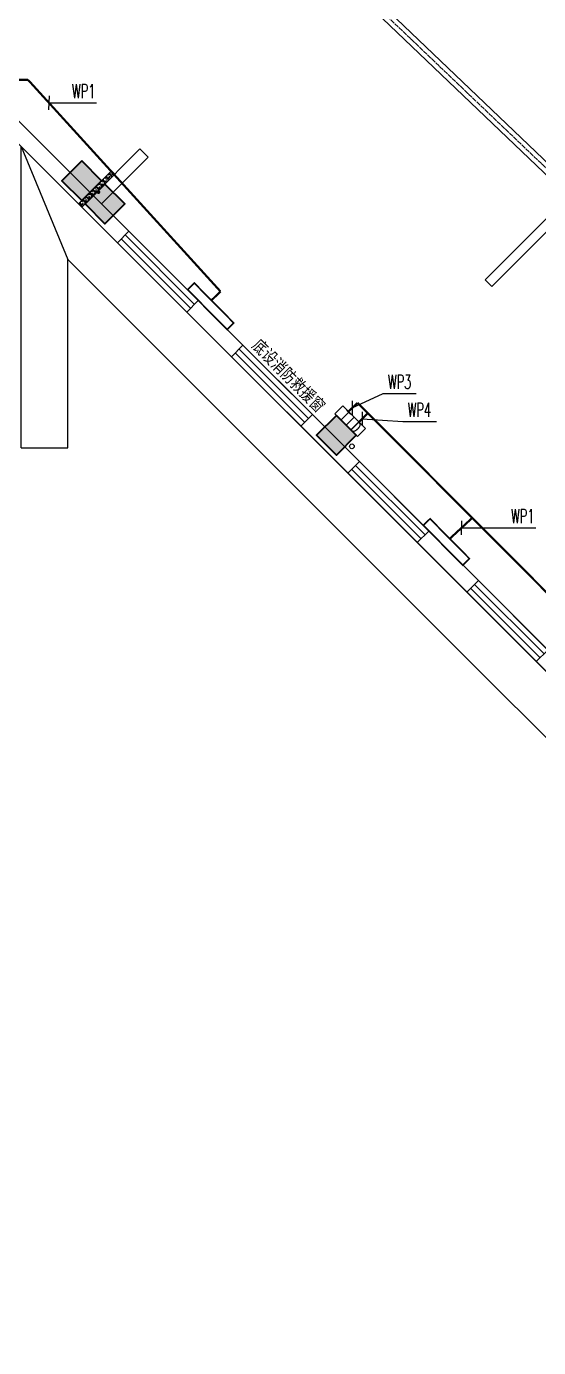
# Model space of a CAD drawing. Extents: x 815029915 to 815825525, y 579155098 to 579748855.
# Drawn here: x 815356277 to 815367232, y 579440367 to 579468629 of the extents above; entities that cross this region are included whole.
import ezdxf

# ---------------------------------------------------------------- set-up
doc = ezdxf.new("R2010")
doc.units = 0
doc.header["$LTSCALE"] = 100
doc.header["$MEASUREMENT"] = 0
doc.linetypes.add('DOTE', pattern=[2.42, 2, -0.2, 0.02, -0.2])
for name, color, linetype in [('AXIS', 3, 'Continuous'), ('COLUMN', 9, 'Continuous'), ('DIM_LEAD', 3, 'Continuous'), ('GROUND', 2, 'Continuous'), ('H-TA-设备', 7, 'Continuous'), ('H-供暖-散热器', 4, 'Continuous'), ('PUB_TEXT', 7, 'Continuous'), ('WALL', 9, 'Continuous'), ('WINDOW', 4, 'Continuous'), ('电-强电平面-标注', 3, 'Continuous'), ('电-强电平面-线缆', 3, 'Continuous'), ('电-桥架', 4, 'Continuous')]:
    doc.layers.add(name, color=color, linetype=linetype)
doc.layers.add('柱填充', color=9, linetype='Continuous', lineweight=18)
doc.layers.add('砼柱', color=2, linetype='Continuous', lineweight=35)
doc.styles.add('_TCH_DIM_T3', font='SIMPLEX', dxfattribs={"width": 0.705882, "bigfont": 'GBCBIG'})
doc.styles.add('_THVAC_DIM', font='', dxfattribs={"width": 0.8, "height": 3.5})
doc.styles.add('ELEC-DIM', font='simplex.shx', dxfattribs={"width": 0.6, "bigfont": 'HZTXT.shx'})
doc.styles.add('宋体-TK', font='', dxfattribs={"width": 0.8})
doc.styles.get('_THVAC_DIM').set_extended_font_data('SimSun')
doc.styles.get('宋体-TK').set_extended_font_data('SimSun')
doc.dimstyles.new('_TCH_ARCH-100', dxfattribs={"dimscale": 100, "dimtxt": 2.975, "dimasz": 1, "dimexe": 2.5, "dimexo": 3, "dimgap": 1, "dimtad": 1, "dimdec": 0, "dimzin": 0, "dimdsep": 46, "dimtxsty": '_TCH_DIM_T3', "dimblk": 'ARCHTICK', "dimcen": 0.09, "dimclrt": 7, "dimazin": 2, "dimtfac": 1, "dimtdec": 0, "dimtix": 1, "dimtmove": 2, "dimatfit": 3, "dimfxl": 0, "dimtolj": 1, "dimtzin": 0, "dimarcsym": 0})

# ---------------------------------------------------------------- blocks, each defined once
blk = doc.blocks.new('温控器')
at = {"layer": 'H-TA-设备', "color": 1}
blk.add_lwpolyline([(815233581, 579285758), (815233823, 579285758), (815233823, 579285416), (815233581, 579285416)], close=True, dxfattribs=at)
at = {"layer": 'H-TA-设备', "color": 1, "style": '_THVAC_DIM', "width": 0.8}
blk.add_text('T', height=264, rotation=90, dxfattribs=at).set_placement((815233838, 579285525))
blk = doc.blocks.new('拓展盒')
at = {"layer": 'H-TA-设备', "color": 1}
blk.add_lwpolyline([(815257691, 579281713), (815257691, 579281471), (815257349, 579281471), (815257349, 579281713)], close=True, dxfattribs=at)
at = {"layer": 'H-TA-设备', "color": 1, "style": '_THVAC_DIM', "width": 0.8}
blk.add_text('D', height=264, dxfattribs=at).set_placement((815257458, 579281456))
blk = doc.blocks.new('$TCHSYS$WIN2D')
for p, q in [((-0.5, 0.5), (0.5, 0.5)), ((-0.5, 0.5), (-0.5, -0.5)), ((0.5, 0.5), (0.5, -0.5)), ((0.5, 0.167), (-0.5, 0.167)), ((0.5, -0.167), (-0.5, -0.167)), ((-0.5, -0.5), (0.5, -0.5))]:
    blk.add_line(p, q)
blk = doc.blocks.new('_ArchTick')
at = {"color": 0, "linetype": 'ByBlock', "const_width": 0.4}
blk.add_lwpolyline([(-0.5, -0.5), (0.5, 0.5)], dxfattribs=at)
blk = doc.blocks.new('*D352')
at = {"layer": 'AXIS', "color": 0, "lineweight": -2, "transparency": 16777216}
for p, q in [((815363683, 579487815), (815365982, 579490113)), ((815365805, 579489936), (815403281, 579452460)), ((815401160, 579450338), (815403458, 579452636))]:
    blk.add_line(p, q, dxfattribs=at)
at = {"layer": 'Defpoints', "color": 0, "transparency": 16777216}
for p in [(815363471, 579487603), (815403281, 579452460), (815400948, 579450126)]:
    blk.add_point(p, dxfattribs=at)
at = {"layer": 'AXIS', "color": 0, "lineweight": -2, "transparency": 16777216, "xscale": 100, "yscale": 100, "zscale": 100}
for p, rotation in [((815365805, 579489936), 135.0000000001822), ((815403281, 579452460), 315.0000000001822)]:
    blk.add_blockref('_ArchTick', p, dxfattribs=dict(at, rotation=rotation))
at = {"layer": 'AXIS', "color": 7, "transparency": 16777216, "insert": (815384719, 579471374), "char_height": 297.5, "attachment_point": 5, "rotation": 315, "style": '_TCH_DIM_T3'}
blk.add_mtext('\\A1;53000', dxfattribs=at)

msp = doc.modelspace()

# ---------------------------------------------------------------- hatches: boundary and pattern name
at = {"layer": 'DIM_LEAD'}
msp.add_hatch(color=256, dxfattribs=at).paths.add_polyline_path([(815357857.4, 579465084.5, 1), (815357777.4, 579465084.5, 1)], flags=17)
at = {"layer": '柱填充', "lineweight": 18}
for points in [[(815357461.8, 579465753.2), (815357037.5, 579465329), (815357461.8, 579464904.7), (815357886.1, 579465329)], [(815357956.8, 579465258.3), (815357532.5, 579464834), (815357956.8, 579464409.7), (815358381, 579464834)], [(815362906.5, 579460308.5), (815362482.3, 579459884.2), (815362906.5, 579459460), (815363330.8, 579459884.2)]]:
    msp.add_hatch(color=250, dxfattribs=at).paths.add_polyline_path(points)

# ---------------------------------------------------------------- linework, layer by layer
for p, q in [((815356166.1, 579466058.1), (815377754.9, 579444469.3)), ((815358097.3, 579465541.1), (815357390.2, 579464834)), ((815357460.9, 579464763.3), (815358168, 579465470.4)), ((815358168, 579465470.4), (815358097.3, 579465541.1)), ((815357390.2, 579464834), (815357460.9, 579464763.3))]:
    msp.add_line(p, q)
at = {"linetype": 'Continuous'}
for p, q in [((815357896.5, 579465340.3), (815357881.8, 579465296.3)), ((815357896.5, 579465340.3), (815357881.8, 579465296.3)), ((815357903.4, 579465317.4), (815357896.3, 579465310.3)), ((815357899.9, 579465343.7), (815357929.6, 579465313.9)), ((815357912.9, 579465344.8), (815357904.4, 579465344.8)), ((815357930.3, 579465329.5), (815357919.6, 579465333)), ((815357931.5, 579465335.3), (815357920.9, 579465338.9)), ((815357933.4, 579465347), (815357924.9, 579465347)), ((815357988.7, 579465321), (815357938, 579465304.1)), ((815357988.7, 579465321), (815357938, 579465304.1)), ((815357943, 579465323.2), (815357950.1, 579465330.3)), ((815357949.6, 579465381.4), (815357944.3, 579465379.6)), ((815357949.6, 579465381.4), (815357944.3, 579465379.6)), ((815357967.2, 579465411), (815357952.5, 579465367)), ((815357967.2, 579465411), (815357952.5, 579465367)), ((815357963.1, 579465342.1), (815357961.4, 579465336.8)), ((815357963.1, 579465342.1), (815357961.4, 579465336.8)), ((815357974.1, 579465388.1), (815357967, 579465381)), ((815357970.6, 579465414.4), (815358000.4, 579465384.6)), ((815357983.7, 579465415.5), (815357975.1, 579465415.5)), ((815357983.9, 579465385.4), (815357978.6, 579465383.6)), ((815357983.9, 579465385.4), (815357978.6, 579465383.6)), ((815357979.5, 579465332.4), (815357979.5, 579465323.9)), ((815357981.7, 579465352.8), (815357981.7, 579465344.3)), ((815358001, 579465400.2), (815357990.4, 579465403.7)), ((815358002.3, 579465406), (815357991.6, 579465409.6)), ((815358004.1, 579465417.8), (815357995.6, 579465417.8)), ((815358000.4, 579465384.6), (815358000.4, 579465384.6)), ((815358000.4, 579465384.6), (815358041.3, 579465343.7)), ((815358059.4, 579465391.7), (815358008.7, 579465374.8)), ((815358059.4, 579465391.7), (815358008.7, 579465374.8)), ((815358013.8, 579465393.9), (815358020.8, 579465401)), ((815358020.3, 579465452.1), (815358015, 579465450.3)), ((815358020.3, 579465452.1), (815358015, 579465450.3)), ((815358016.8, 579465352.6), (815358020.4, 579465341.9)), ((815358025.7, 579465336.6), (815358018.6, 579465329.5)), ((815358022.6, 579465353.8), (815358026.2, 579465343.2)), ((815358037.9, 579465481.7), (815358023.2, 579465437.7)), ((815358037.9, 579465481.7), (815358023.2, 579465437.7)), ((815358029.8, 579465378.5), (815358028, 579465373.2)), ((815358029.8, 579465378.5), (815358028, 579465373.2)), ((815358031.5, 579465376.2), (815358038.6, 579465383.3)), ((815358033.9, 579465412.8), (815358032.1, 579465407.5)), ((815358033.9, 579465412.8), (815358032.1, 579465407.5)), ((815358044.8, 579465458.8), (815358037.7, 579465451.7)), ((815358040.1, 579465346.9), (815358037.9, 579465340.3)), ((815358040.1, 579465346.9), (815358037.9, 579465340.3)), ((815358041.3, 579465485.1), (815358071.1, 579465455.3)), ((815358054.4, 579465486.2), (815358045.8, 579465486.2)), ((815358054.6, 579465456.1), (815358049.3, 579465454.4)), ((815358054.6, 579465456.1), (815358049.3, 579465454.4)), ((815358050.2, 579465403.1), (815358050.2, 579465394.6)), ((815358052.5, 579465423.5), (815358052.5, 579465415)), ((815358071.7, 579465470.9), (815358061.1, 579465474.4)), ((815358073, 579465476.7), (815358062.3, 579465480.3)), ((815358074.8, 579465488.5), (815358066.3, 579465488.5)), ((815358071.1, 579465455.3), (815358071.1, 579465455.3)), ((815358071.1, 579465455.3), (815358112, 579465414.4)), ((815358130.1, 579465462.4), (815358079.4, 579465445.5)), ((815358130.1, 579465462.4), (815358079.4, 579465445.5)), ((815358084.5, 579465464.7), (815358091.6, 579465471.8)), ((815358091, 579465522.8), (815358085.7, 579465521)), ((815358091, 579465522.8), (815358085.7, 579465521)), ((815358087.5, 579465423.3), (815358091.1, 579465412.6)), ((815358096.4, 579465407.3), (815358089.3, 579465400.2)), ((815358093.4, 579465424.5), (815358096.9, 579465413.9)), ((815358102.9, 579465535.4), (815358093.9, 579465508.4)), ((815358102.9, 579465535.4), (815358093.9, 579465508.4)), ((815358100.5, 579465449.3), (815358098.7, 579465443.9)), ((815358100.5, 579465449.3), (815358098.7, 579465443.9)), ((815358102.2, 579465446.9), (815358109.3, 579465454)), ((815358104.6, 579465483.6), (815358102.8, 579465478.2)), ((815358104.6, 579465483.6), (815358102.8, 579465478.2)), ((815358112.2, 579465526.2), (815358108.5, 579465522.4)), ((815358110.8, 579465417.7), (815358108.6, 579465411)), ((815358110.8, 579465417.7), (815358108.6, 579465411)), ((815358120.9, 579465473.8), (815358120.9, 579465465.3)), ((815358123.2, 579465494.3), (815358123.2, 579465485.7)), ((815358163.7, 579465474.7), (815358160, 579465470.9)), ((815357613.6, 579465057.4), (815357598.9, 579465013.4)), ((815357613.6, 579465057.4), (815357598.9, 579465013.4)), ((815357620.6, 579465034.6), (815357613.5, 579465027.5)), ((815357617, 579465060.8), (815357646.8, 579465031.1)), ((815357630.1, 579465061.9), (815357621.6, 579465061.9)), ((815357647.4, 579465046.6), (815357636.8, 579465050.2)), ((815357648.7, 579465052.5), (815357638.1, 579465056)), ((815357650.5, 579465064.2), (815357642, 579465064.2)), ((815357705.9, 579465038.1), (815357655.2, 579465021.2)), ((815357705.9, 579465038.1), (815357655.2, 579465021.2)), ((815357660.2, 579465040.4), (815357667.3, 579465047.5)), ((815357666.7, 579465098.5), (815357661.4, 579465096.7)), ((815357666.7, 579465098.5), (815357661.4, 579465096.7)), ((815357684.3, 579465128.1), (815357669.7, 579465084.1)), ((815357684.3, 579465128.1), (815357669.7, 579465084.1)), ((815357680.3, 579465059.3), (815357678.5, 579465054)), ((815357680.3, 579465059.3), (815357678.5, 579465054)), ((815357691.3, 579465105.3), (815357684.2, 579465098.2)), ((815357687.7, 579465131.5), (815357717.5, 579465101.8)), ((815357700.8, 579465132.6), (815357692.3, 579465132.6)), ((815357701, 579465102.6), (815357695.7, 579465100.8)), ((815357701, 579465102.6), (815357695.7, 579465100.8)), ((815357696.6, 579465049.5), (815357696.6, 579465041)), ((815357698.9, 579465070), (815357698.9, 579465061.5)), ((815357718.2, 579465117.3), (815357707.5, 579465120.9)), ((815357719.4, 579465123.2), (815357708.8, 579465126.7)), ((815357721.3, 579465134.9), (815357712.7, 579465134.9)), ((815357717.5, 579465101.8), (815357717.6, 579465101.7)), ((815357717.6, 579465101.7), (815357758.4, 579465060.8)), ((815357776.6, 579465108.8), (815357725.9, 579465091.9)), ((815357776.6, 579465108.8), (815357725.9, 579465091.9)), ((815357730.9, 579465111.1), (815357738, 579465118.2)), ((815357737.5, 579465169.2), (815357732.1, 579465167.5)), ((815357737.5, 579465169.2), (815357732.1, 579465167.5)), ((815357734, 579465069.7), (815357737.5, 579465059.1)), ((815357742.8, 579465053.7), (815357735.7, 579465046.6)), ((815357739.8, 579465071), (815357743.4, 579465060.3)), ((815357755, 579465198.9), (815357740.4, 579465154.8)), ((815357755, 579465198.9), (815357740.4, 579465154.8)), ((815357747, 579465095.7), (815357745.2, 579465090.4)), ((815357747, 579465095.7), (815357745.2, 579465090.4)), ((815357748.6, 579465093.4), (815357755.7, 579465100.5)), ((815357751, 579465130), (815357749.2, 579465124.7)), ((815357751, 579465130), (815357749.2, 579465124.7)), ((815357762, 579465176), (815357754.9, 579465168.9)), ((815357757.3, 579465064.1), (815357755, 579465057.4)), ((815357757.3, 579465064.1), (815357755, 579465057.4)), ((815357758.4, 579465202.3), (815357788.2, 579465172.5)), ((815357771.5, 579465203.3), (815357763, 579465203.3)), ((815357771.8, 579465173.3), (815357766.4, 579465171.5)), ((815357771.8, 579465173.3), (815357766.4, 579465171.5)), ((815357767.3, 579465120.3), (815357767.3, 579465111.7)), ((815357769.6, 579465140.7), (815357769.6, 579465132.2)), ((815357788.9, 579465188.1), (815357778.2, 579465191.6)), ((815357790.1, 579465193.9), (815357779.5, 579465197.4)), ((815357792, 579465205.6), (815357783.4, 579465205.6)), ((815357788.2, 579465172.5), (815357788.3, 579465172.4)), ((815357788.3, 579465172.4), (815357829.2, 579465131.5)), ((815357847.3, 579465179.5), (815357796.6, 579465162.6)), ((815357847.3, 579465179.5), (815357796.6, 579465162.6)), ((815357801.6, 579465181.8), (815357808.7, 579465188.9)), ((815357808.2, 579465239.9), (815357802.8, 579465238.2)), ((815357808.2, 579465239.9), (815357802.8, 579465238.2)), ((815357804.7, 579465140.4), (815357808.2, 579465129.8)), ((815357813.5, 579465124.5), (815357806.4, 579465117.4)), ((815357810.5, 579465141.7), (815357814.1, 579465131.1)), ((815357825.8, 579465269.6), (815357811.1, 579465225.5)), ((815357825.8, 579465269.6), (815357811.1, 579465225.5)), ((815357817.7, 579465166.4), (815357815.9, 579465161.1)), ((815357817.7, 579465166.4), (815357815.9, 579465161.1)), ((815357819.4, 579465164.1), (815357826.5, 579465171.2)), ((815357821.7, 579465200.7), (815357819.9, 579465195.4)), ((815357821.7, 579465200.7), (815357819.9, 579465195.4)), ((815357832.7, 579465246.7), (815357825.6, 579465239.6)), ((815357828, 579465134.8), (815357825.8, 579465128.1)), ((815357828, 579465134.8), (815357825.8, 579465128.1)), ((815357829.2, 579465273), (815357858.9, 579465243.2)), ((815357842.2, 579465274), (815357833.7, 579465274)), ((815357842.5, 579465244), (815357837.1, 579465242.2)), ((815357842.5, 579465244), (815357837.1, 579465242.2)), ((815357838, 579465191), (815357838, 579465182.4)), ((815357840.3, 579465211.4), (815357840.3, 579465202.9)), ((815357859.6, 579465258.8), (815357848.9, 579465262.3)), ((815357860.8, 579465264.6), (815357850.2, 579465268.1)), ((815357862.7, 579465276.3), (815357854.1, 579465276.3)), ((815357858.9, 579465243.2), (815357859, 579465243.2)), ((815357859, 579465243.2), (815357899.9, 579465202.3)), ((815357918, 579465250.3), (815357867.3, 579465233.4)), ((815357918, 579465250.3), (815357867.3, 579465233.4)), ((815357872.3, 579465252.5), (815357879.4, 579465259.6)), ((815357878.9, 579465310.7), (815357873.6, 579465308.9)), ((815357878.9, 579465310.7), (815357873.6, 579465308.9)), ((815357875.4, 579465211.1), (815357878.9, 579465200.5)), ((815357884.2, 579465195.2), (815357877.1, 579465188.1)), ((815357881.2, 579465212.4), (815357884.8, 579465201.8)), ((815357888.4, 579465237.1), (815357886.6, 579465231.8)), ((815357888.4, 579465237.1), (815357886.6, 579465231.8)), ((815357890.1, 579465234.8), (815357897.2, 579465241.9)), ((815357892.4, 579465271.4), (815357890.7, 579465266.1)), ((815357892.4, 579465271.4), (815357890.7, 579465266.1)), ((815357898.7, 579465205.5), (815357896.5, 579465198.9)), ((815357898.7, 579465205.5), (815357896.5, 579465198.9)), ((815357913.2, 579465314.7), (815357907.9, 579465312.9)), ((815357913.2, 579465314.7), (815357907.9, 579465312.9)), ((815357908.8, 579465261.7), (815357908.8, 579465253.1)), ((815357911, 579465282.1), (815357911, 579465273.6)), ((815357929.6, 579465313.9), (815357929.7, 579465313.9)), ((815357929.7, 579465313.9), (815357970.6, 579465273)), ((815357946.1, 579465281.9), (815357949.7, 579465271.2)), ((815357954.9, 579465265.9), (815357947.8, 579465258.8)), ((815357951.9, 579465283.1), (815357955.5, 579465272.5)), ((815357959.1, 579465307.8), (815357957.3, 579465302.5)), ((815357959.1, 579465307.8), (815357957.3, 579465302.5)), ((815357960.8, 579465305.5), (815357967.9, 579465312.6)), ((815357969.4, 579465276.2), (815357967.2, 579465269.6)), ((815357969.4, 579465276.2), (815357967.2, 579465269.6)), ((815357401.5, 579464845.3), (815357395.8, 579464828.3)), ((815357401.5, 579464845.3), (815357395.8, 579464828.3)), ((815357404.9, 579464848.7), (815357434.7, 579464818.9)), ((815357408.4, 579464822.4), (815357405.1, 579464819.1)), ((815357418, 579464849.8), (815357409.4, 579464849.8)), ((815357418.2, 579464819.7), (815357412.9, 579464818)), ((815357418.2, 579464819.7), (815357412.9, 579464818)), ((815357435.3, 579464834.5), (815357424.7, 579464838.1)), ((815357436.6, 579464840.3), (815357425.9, 579464843.9)), ((815357438.4, 579464852.1), (815357429.9, 579464852.1)), ((815357434.7, 579464818.9), (815357434.7, 579464818.9)), ((815357434.7, 579464818.9), (815357475.6, 579464778)), ((815357493.7, 579464826), (815357443, 579464809.1)), ((815357493.7, 579464826), (815357443, 579464809.1)), ((815357448.1, 579464828.3), (815357455.2, 579464835.4)), ((815357454.6, 579464886.4), (815357449.3, 579464884.6)), ((815357454.6, 579464886.4), (815357449.3, 579464884.6)), ((815357451.1, 579464786.9), (815357454.7, 579464776.2)), ((815357460, 579464770.9), (815357456.6, 579464767.5)), ((815357457, 579464788.1), (815357460.5, 579464777.5)), ((815357472.2, 579464916), (815357457.5, 579464872)), ((815357472.2, 579464916), (815357457.5, 579464872)), ((815357464.1, 579464812.9), (815357462.3, 579464807.5)), ((815357464.1, 579464812.9), (815357462.3, 579464807.5)), ((815357465.8, 579464810.5), (815357472.9, 579464817.6)), ((815357468.2, 579464847.2), (815357466.4, 579464841.8)), ((815357468.2, 579464847.2), (815357466.4, 579464841.8)), ((815357479.2, 579464893.1), (815357472.1, 579464886)), ((815357474.4, 579464781.3), (815357472.2, 579464774.6)), ((815357474.4, 579464781.3), (815357472.2, 579464774.6)), ((815357475.6, 579464919.4), (815357505.4, 579464889.6)), ((815357488.7, 579464920.5), (815357480.1, 579464920.5)), ((815357488.9, 579464890.4), (815357483.6, 579464888.7)), ((815357488.9, 579464890.4), (815357483.6, 579464888.7)), ((815357484.5, 579464837.4), (815357484.5, 579464828.9)), ((815357486.8, 579464857.9), (815357486.8, 579464849.3)), ((815357506, 579464905.2), (815357495.4, 579464908.8)), ((815357507.3, 579464911), (815357496.6, 579464914.6)), ((815357509.1, 579464922.8), (815357500.6, 579464922.8)), ((815357505.4, 579464889.6), (815357505.4, 579464889.6)), ((815357505.4, 579464889.6), (815357546.3, 579464848.7)), ((815357564.4, 579464896.7), (815357513.7, 579464879.8)), ((815357564.4, 579464896.7), (815357513.7, 579464879.8)), ((815357518.8, 579464899), (815357525.9, 579464906.1)), ((815357525.3, 579464957.1), (815357520, 579464955.3)), ((815357525.3, 579464957.1), (815357520, 579464955.3)), ((815357521.8, 579464857.6), (815357525.4, 579464846.9)), ((815357530.7, 579464841.6), (815357523.6, 579464834.5)), ((815357527.7, 579464858.9), (815357531.2, 579464848.2)), ((815357542.9, 579464986.7), (815357528.2, 579464942.7)), ((815357542.9, 579464986.7), (815357528.2, 579464942.7)), ((815357534.8, 579464883.6), (815357533, 579464878.2)), ((815357534.8, 579464883.6), (815357533, 579464878.2)), ((815357536.5, 579464881.2), (815357543.6, 579464888.3)), ((815357538.9, 579464917.9), (815357537.1, 579464912.6)), ((815357538.9, 579464917.9), (815357537.1, 579464912.6)), ((815357549.9, 579464963.9), (815357542.8, 579464956.8)), ((815357545.1, 579464852), (815357542.9, 579464845.3)), ((815357545.1, 579464852), (815357542.9, 579464845.3)), ((815357546.3, 579464990.1), (815357576.1, 579464960.3)), ((815357559.4, 579464991.2), (815357550.9, 579464991.2)), ((815357559.6, 579464961.2), (815357554.3, 579464959.4)), ((815357559.6, 579464961.2), (815357554.3, 579464959.4)), ((815357555.2, 579464908.1), (815357555.2, 579464899.6)), ((815357557.5, 579464928.6), (815357557.5, 579464920)), ((815357576.7, 579464975.9), (815357566.1, 579464979.5)), ((815357578, 579464981.8), (815357567.4, 579464985.3)), ((815357579.8, 579464993.5), (815357571.3, 579464993.5)), ((815357576.1, 579464960.3), (815357576.1, 579464960.3)), ((815357576.1, 579464960.3), (815357617, 579464919.4)), ((815357635.1, 579464967.4), (815357584.5, 579464950.5)), ((815357635.1, 579464967.4), (815357584.5, 579464950.5)), ((815357589.5, 579464969.7), (815357596.6, 579464976.8)), ((815357596, 579465027.8), (815357590.7, 579465026)), ((815357596, 579465027.8), (815357590.7, 579465026)), ((815357592.6, 579464928.3), (815357596.1, 579464917.7)), ((815357601.4, 579464912.3), (815357594.3, 579464905.2)), ((815357598.4, 579464929.6), (815357601.9, 579464918.9)), ((815357605.5, 579464954.3), (815357603.8, 579464949)), ((815357605.5, 579464954.3), (815357603.8, 579464949)), ((815357607.2, 579464951.9), (815357614.3, 579464959)), ((815357609.6, 579464988.6), (815357607.8, 579464983.3)), ((815357609.6, 579464988.6), (815357607.8, 579464983.3)), ((815357615.8, 579464922.7), (815357613.6, 579464916)), ((815357615.8, 579464922.7), (815357613.6, 579464916)), ((815357630.3, 579465031.9), (815357625, 579465030.1)), ((815357630.3, 579465031.9), (815357625, 579465030.1)), ((815357625.9, 579464978.8), (815357625.9, 579464970.3)), ((815357628.2, 579464999.3), (815357628.2, 579464990.7)), ((815357646.8, 579465031.1), (815357646.8, 579465031)), ((815357646.8, 579465031), (815357687.7, 579464990.1)), ((815357663.3, 579464999), (815357666.8, 579464988.4)), ((815357672.1, 579464983), (815357665, 579464975.9)), ((815357669.1, 579465000.3), (815357672.6, 579464989.6)), ((815357676.2, 579465025), (815357674.5, 579465019.7)), ((815357676.2, 579465025), (815357674.5, 579465019.7)), ((815357677.9, 579465022.7), (815357685, 579465029.8)), ((815357686.6, 579464993.4), (815357684.3, 579464986.7)), ((815357686.6, 579464993.4), (815357684.3, 579464986.7))]:
    msp.add_line(p, q, dxfattribs=at)
msp.add_circle((815363238.7, 579459646.4), 50)
at = {"layer": 'COLUMN'}
for points in [[(815357461.8, 579464904.7), (815357886.1, 579465329), (815357461.8, 579465753.2), (815357037.5, 579465329)], [(815357956.8, 579464409.7), (815358381, 579464834), (815357956.8, 579465258.3), (815357532.5, 579464834)], [(815362906.5, 579459460), (815363330.8, 579459884.2), (815362906.5, 579460308.5), (815362482.3, 579459884.2)]]:
    msp.add_lwpolyline(points, close=True, dxfattribs=at)
at = {"layer": 'GROUND'}
for p, q in [((815356166.1, 579466058.1), (815357166.1, 579463643.9)), ((815356166.1, 579459616.7), (815357166.1, 579459616.7))]:
    msp.add_line(p, q, dxfattribs=at)
for points in [[(815357166.1, 579459616.7), (815357166.1, 579463643.9), (815376340.6, 579444469.3), (815374007.2, 579442135.9), (815384189.5, 579431953.5), (815394371.9, 579442135.9), (815390341.4, 579446166.4), (815396493.2, 579452318.2), (815369976.7, 579478834.7), (815366370.4, 579475228.5), (815358382.2, 579483216.7), (815357166.1, 579483216.7), (815357166.1, 579484716.7), (815341866.1, 579484716.7), (815341866.1, 579485616.7), (815333466.1, 579485616.7), (815333466.1, 579478716.7), (815329866.1, 579478716.7), (815329866.1, 579481716.7), (815309466.1, 579481716.7)], [(815356166.1, 579459616.7), (815356166.1, 579466058.1), (815377754.9, 579444469.3), (815375421.4, 579442135.9), (815384189.5, 579433367.7), (815392957.6, 579442135.9), (815388927.1, 579446166.4), (815395079, 579452318.2), (815369976.7, 579477420.5), (815366370.4, 579473814.2), (815357968, 579482216.7), (815356166.1, 579482216.7), (815356166.1, 579483716.7), (815340866.1, 579483716.7), (815340866.1, 579484616.7), (815334466.1, 579484616.7), (815334466.1, 579477716.7), (815328866.1, 579477716.7), (815328866.1, 579480716.7), (815310466.1, 579480716.7)]]:
    msp.add_lwpolyline(points, dxfattribs=at)
at = {"layer": 'H-供暖-散热器', "const_width": 35}
for points in [[(815360711.1, 579462286.1), (815359867.4, 579463139.4), (815359725.2, 579462998.8), (815360568.8, 579462145.5)], [(815365754.1, 579457243), (815364910.5, 579458096.4), (815364768.2, 579457955.7), (815365611.9, 579457102.4)]]:
    msp.add_lwpolyline(points, close=True, dxfattribs=at)
at = {"layer": 'WALL'}
for p, q in [((815370719.6, 579451999.5), (815356072.1, 579466647)), ((815370472.1, 579451752.1), (815355824.6, 579466399.5)), ((815358706.1, 579466008.5), (815357708.4, 579465010.8)), ((815358882.9, 579465831.7), (815357885.2, 579464834)), ((815368739.2, 579465859.3), (815366087.6, 579463207.7)), ((815368880.7, 579465717.9), (815366229, 579463066.2)), ((815366229, 579463066.2), (815366087.6, 579463207.7))]:
    msp.add_line(p, q, dxfattribs=at)
msp.add_lwpolyline([(815358882.9, 579465831.7), (815358706.1, 579466008.5)], dxfattribs=at)
at = {"layer": '电-强电平面-标注', "color": 1}
for p, q in [((815356766.4, 579467144.1), (815356752.2, 579466844.4)), ((815356759.3, 579466994.3), (815357150, 579466994.3)), ((815357150, 579466994.3), (815357778.6, 579466994.3)), ((815363247.9, 579460617), (815363242.1, 579460317)), ((815363245, 579460467), (815363909.4, 579460775.7)), ((815363909.4, 579460775.7), (815364615.1, 579460775.7)), ((815363461.4, 579460386.5), (815363461.1, 579460086.5)), ((815363461.3, 579460236.5), (815364330.7, 579460175.3)), ((815364330.7, 579460175.3), (815365045, 579460175.3)), ((815365586.1, 579458049.5), (815365574.7, 579457749.7)), ((815365580.4, 579457899.6), (815366541.6, 579457899.6)), ((815366541.6, 579457899.6), (815367170.2, 579457899.6))]:
    msp.add_line(p, q, dxfattribs=at)
at = {"layer": '电-强电平面-线缆', "color": 1, "linetype": 'Continuous', "const_width": 45}
for points in [[(815355807.6, 579467487.7), (815356310.7, 579467487.7)], [(815356310.7, 579467487.7), (815360427.5, 579462959.9)], [(815360234, 579462768.6), (815360427.5, 579462959.9)], [(815363159.9, 579460385.1), (815363358.1, 579460575.8)], [(815363358.1, 579460575.8), (815363383.8, 579460553.4)], [(815368501.6, 579455418.6), (815363383.8, 579460553.4)], [(815363391.4, 579460166.8), (815363580.9, 579460355.9)], [(815365332.3, 579457669.7), (815365814.7, 579458116.9)]]:
    msp.add_lwpolyline(points, dxfattribs=at)
at = {"layer": '电-桥架', "color": 5, "linetype": 'DOTE', "ltscale": 0.5}
msp.add_line((815391884.5, 579442212.7), (815360197.5, 579472469.4), dxfattribs=at)
at = {"layer": '电-桥架', "ltscale": 0.5}
msp.add_lwpolyline([(815360268.2, 579472540.2), (815391955.2, 579442283.5), (815391813.8, 579442142), (815360126.8, 579472398.7)], close=True, dxfattribs=at)
at = {"layer": '砼柱', "color": 3, "lineweight": 35}
for points in [[(815357461.8, 579465753.2), (815357037.5, 579465329), (815357461.8, 579464904.7), (815357886.1, 579465329)], [(815357956.8, 579465258.3), (815357532.5, 579464834), (815357956.8, 579464409.7), (815358381, 579464834)], [(815362906.5, 579460308.5), (815362482.3, 579459884.2), (815362906.5, 579459460), (815363330.8, 579459884.2)]]:
    msp.add_lwpolyline(points, close=True, dxfattribs=at)

# ---------------------------------------------------------------- block references
for name, p, rotation in [('温控器', (982203598.1, 1565534348.4), 224.9999998551097), ('拓展盒', (-170724737, 746320242.9), 314.9999998551098)]:
    msp.add_blockref(name, p, dxfattribs=dict(rotation=rotation))
at = {"layer": 'WINDOW', "xscale": -2100, "yscale": -350, "zscale": 2100, "rotation": 134.9999999993811}
for p in [(815359087.9, 579463383.7), (815361527, 579460944.7), (815364019.3, 579458452.3), (815366564.9, 579455906.8)]:
    msp.add_blockref('$TCHSYS$WIN2D', p, dxfattribs=at)

# ---------------------------------------------------------------- texts
at = {"layer": 'PUB_TEXT', "style": '宋体-TK', "width": 0.8}
msp.add_text('底设消防救援窗', height=264.35, rotation=315, dxfattribs=at).set_placement((815361082.7, 579461781.9))
at = {"layer": '电-强电平面-标注', "color": 1, "style": 'ELEC-DIM', "width": 0.6}
for s, p in [('WP1', (815357250, 579467094.3)), ('WP3', (815364009.4, 579460875.7)), ('WP4', (815364430.7, 579460275.3)), ('WP1', (815366641.6, 579457999.6))]:
    msp.add_text(s, height=300, dxfattribs=at).set_placement(p)

# ---------------------------------------------------------------- dimensions: what is measured, and where the dimension line sits
at = {"layer": 'AXIS'}
dim = msp.add_aligned_dim(p1=(815363471.3, 579487602.8), p2=(815400948, 579450126.2), distance=3300, dimstyle='_TCH_ARCH-100', dxfattribs=at)
dim.commit()
dim.dimension.update_dxf_attribs({"geometry": '*D352', "text_midpoint": (815384719, 579471373.8)})

doc.saveas('drawing.dxf')
